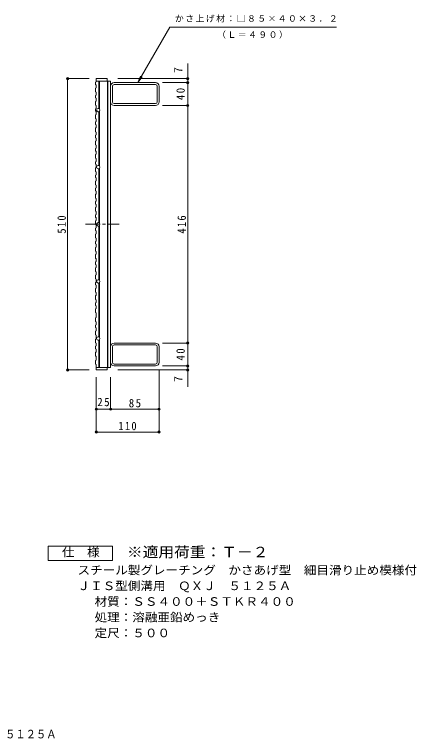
# Model space of a CAD drawing. Units: millimetres at full size, sheet at 1:5, with parts at other scales. Extents: x -577 to 829, y -688 to 644.
# Drawn here: x 126 to 829, y -688 to 582 of the extents above; entities that cross this region are included whole.
import ezdxf
from ezdxf.enums import TextEntityAlignment as Align

# ---------------------------------------------------------------- set-up
doc = ezdxf.new("R2010")
doc.units = ezdxf.units.MM
doc.header["$LTSCALE"] = 5
doc.header["$PDMODE"] = 32
doc.header["$PDSIZE"] = 4
doc.linetypes.add('CHAIN1', pattern=[8, 5, -1, 1, -1])
for name, color, linetype, lineweight in [('1-1_1-1ﾚｲﾔ', 2, 'Continuous', 9), ('1-2_1-2ﾚｲﾔ', 3, 'Continuous', 9), ('1-4_1-4ﾚｲﾔ', 7, 'Continuous', 9), ('1-5_1-5ﾚｲﾔ', 7, 'Continuous', 9), ('D-4', 7, 'Continuous', 9), ('F-4_F-4ﾚｲﾔ', 2, 'Continuous', 9)]:
    doc.layers.add(name, color=color, linetype=linetype, lineweight=lineweight)
doc.layers.add('F-5_F-5ﾚｲﾔ', color=2, linetype='Continuous')
doc.styles.add('ＭＳ ゴシック', font='')
doc.styles.get('ＭＳ ゴシック').set_extended_font_data('MS Gothic')

msp = doc.modelspace()

# ---------------------------------------------------------------- linework, layer by layer
at = {"layer": '1-1_1-1ﾚｲﾔ'}
for p, q in [((372.519, 463.227), (300.319, 463.227)), ((372.519, 460.027), (300.319, 460.027)), ((297.119, 429.627), (297.119, 456.827)), ((375.719, 429.627), (375.719, 456.827)), ((378.919, 429.627), (378.919, 456.827)), ((300.319, 426.427), (372.519, 426.427)), ((372.519, 423.227), (300.319, 423.227)), ((297.119, 0.827), (297.119, -26.373)), ((372.519, 7.227), (300.319, 7.227)), ((300.319, 4.027), (372.519, 4.027)), ((375.719, 0.827), (375.719, -26.373)), ((378.919, 0.827), (378.919, -26.373)), ((372.519, -29.573), (300.319, -29.573)), ((372.519, -32.773), (300.319, -32.773))]:
    msp.add_line(p, q, dxfattribs=at)
for centre, radius, start, end in [((300.319, 456.827), 6.4, 90, 180), ((300.319, 456.827), 3.2, 90, 180), ((372.519, 456.827), 6.4, 0, 90), ((372.519, 456.827), 3.2, 0, 90), ((300.319, 429.627), 6.4, 180, 270), ((300.319, 429.627), 3.2, 180, 270), ((372.519, 429.627), 6.4, 270, 0), ((372.519, 429.627), 3.2, 270, 0), ((300.319, 0.827), 6.4, 90, 180), ((300.319, 0.827), 3.2, 90, 180), ((372.519, 0.827), 6.4, 0, 90), ((372.519, 0.827), 3.2, 0, 90), ((300.319, -26.373), 6.4, 180, 270), ((300.319, -26.373), 3.2, 180, 270), ((372.519, -26.373), 3.2, 270, 0), ((372.519, -26.373), 6.4, 270, 0)]:
    msp.add_arc(centre, radius, start, end, dxfattribs=at)
at = {"layer": '1-2_1-2ﾚｲﾔ'}
for p, q in [((267.419, 464.072), (268.919, 464.584)), ((268.919, 470.227), (268.919, 464.584)), ((268.919, 470.227), (287.919, 470.227)), ((268.919, 465.727), (293.919, 465.727)), ((273.419, 465.727), (273.419, 418.055)), ((274.419, 465.727), (274.419, 417.463)), ((287.919, 470.227), (287.919, 465.727)), ((288.419, 465.727), (288.419, -35.273)), ((289.419, 465.727), (289.419, -35.273)), ((293.919, 465.727), (293.919, -35.273)), ((267.419, 453.529), (268.919, 454.04)), ((268.919, 446.47), (268.919, 441.357)), ((267.419, 440.846), (268.919, 441.357)), ((267.419, 430.303), (268.919, 430.814)), ((268.919, 423.244), (268.919, 418.131)), ((267.419, 417.62), (268.919, 418.131)), ((267.419, 407.076), (268.919, 407.588)), ((273.419, 412.399), (273.419, 318.055)), ((274.419, 412.991), (274.419, 317.463)), ((267.419, 394.393), (268.919, 394.904)), ((268.919, 400.018), (268.919, 394.904)), ((267.419, 383.85), (268.919, 384.361)), ((268.919, 389.474), (268.919, 384.361)), ((267.419, 371.167), (268.919, 371.678)), ((268.919, 376.791), (268.919, 371.678)), ((267.419, 360.624), (268.919, 361.135)), ((268.919, 366.248), (268.919, 361.135)), ((267.419, 347.94), (268.919, 348.452)), ((268.919, 353.565), (268.919, 348.452)), ((267.419, 337.397), (268.919, 337.909)), ((268.919, 343.022), (268.919, 337.909)), ((267.419, 324.714), (268.919, 325.225)), ((268.919, 330.338), (268.919, 325.225)), ((268.919, 319.795), (268.919, 314.682)), ((267.419, 314.171), (268.919, 314.682)), ((268.919, 307.112), (268.919, 301.999)), ((273.419, 312.398), (273.419, 218.055)), ((274.419, 312.991), (274.419, 217.463)), ((267.419, 301.487), (268.919, 301.999)), ((268.919, 296.569), (268.919, 291.456)), ((267.419, 290.944), (268.919, 291.456)), ((268.919, 283.886), (268.919, 278.772)), ((267.419, 278.261), (268.919, 278.772)), ((267.419, 267.718), (268.919, 268.229)), ((268.919, 273.342), (268.919, 268.229)), ((267.419, 255.035), (268.919, 255.546)), ((268.919, 260.659), (268.919, 255.546)), ((267.419, 244.491), (268.919, 245.003)), ((268.919, 250.116), (268.919, 245.003)), ((267.419, 231.808), (268.919, 232.32)), ((268.919, 237.433), (268.919, 232.32)), ((267.419, 221.265), (268.919, 221.776)), ((268.919, 226.889), (268.919, 221.776)), ((267.419, 208.582), (268.919, 209.093)), ((268.919, 214.206), (268.919, 209.093)), ((268.919, 203.663), (268.919, 198.55)), ((273.419, 212.399), (273.419, 118.055)), ((274.419, 212.991), (274.419, 117.463)), ((267.419, 198.038), (268.919, 198.55)), ((268.919, 190.98), (268.919, 185.867)), ((267.419, 185.355), (268.919, 185.867)), ((268.919, 180.437), (268.919, 175.323)), ((267.419, 174.812), (268.919, 175.323)), ((268.919, 167.753), (268.919, 162.64)), ((267.419, 162.129), (268.919, 162.64)), ((268.919, 155.07), (268.919, 149.957)), ((267.419, 149.446), (268.919, 149.957)), ((268.919, 144.527), (268.919, 139.414)), ((267.419, 138.903), (268.919, 139.414)), ((267.419, 126.219), (268.919, 126.731)), ((268.919, 119.161), (268.919, 114.048)), ((267.419, 113.536), (268.919, 114.048)), ((267.419, 102.993), (268.919, 103.504)), ((268.919, 108.618), (268.919, 103.504)), ((273.419, 112.398), (273.419, 18.055)), ((274.419, 112.991), (274.419, 17.463)), ((267.419, 90.31), (268.919, 90.821)), ((267.419, 77.627), (268.919, 78.138)), ((268.919, 83.251), (268.919, 78.138)), ((267.419, 67.083), (268.919, 67.595)), ((268.919, 72.708), (268.919, 67.595)), ((267.419, 51.586), (268.919, 52.097)), ((267.419, 38.902), (268.919, 39.414)), ((268.919, 44.527), (268.919, 39.414)), ((267.419, 28.359), (268.919, 28.871)), ((267.419, 28.359), (267.419, 21.812)), ((268.919, 33.984), (268.919, 28.871)), ((267.419, 21.812), (268.919, 21.301)), ((267.419, 14.348), (268.919, 14.859)), ((268.919, 21.301), (268.919, 14.727)), ((274.419, 12.991), (274.419, -35.273)), ((267.419, 1.665), (268.919, 2.176)), ((268.919, 7.289), (268.919, 2.176)), ((273.419, 12.399), (273.419, -35.273)), ((267.419, -8.878), (268.919, -8.367)), ((268.919, -3.254), (268.919, -8.367)), ((267.419, -23.124), (268.919, -22.613)), ((268.919, -21.05), (268.919, -22.511)), ((268.919, -22.511), (268.919, -22.613)), ((268.919, -35.273), (293.919, -35.273)), ((268.919, -39.773), (268.919, -35.296)), ((287.919, -35.273), (287.919, -39.773)), ((268.919, -39.773), (287.919, -39.773))]:
    msp.add_line(p, q, dxfattribs=at)
at = {"layer": '1-2_1-2ﾚｲﾔ', "linetype": 'CHAIN1'}
msp.add_line((249.949, 215.227), (308.921, 215.227), dxfattribs=at)
at = {"layer": '1-2_1-2ﾚｲﾔ'}
for points in [[(267.419, 464.072), (267.419, 459.665), (268.919, 459.154), (268.919, 454.04)], [(267.419, 453.529), (267.419, 446.982), (268.919, 446.47)], [(267.419, 440.846), (267.419, 436.439), (268.919, 435.927), (268.919, 430.814)], [(267.419, 430.303), (267.419, 423.755), (268.919, 423.244)], [(267.419, 417.62), (267.419, 413.212), (268.919, 412.701), (268.919, 407.588)], [(267.419, 407.076), (267.419, 400.529), (268.919, 400.018)], [(267.419, 394.393), (267.419, 389.986), (268.919, 389.474)], [(267.419, 383.85), (267.419, 377.303), (268.919, 376.791)], [(267.419, 371.167), (267.419, 366.759), (268.919, 366.248)], [(267.419, 360.624), (267.419, 354.076), (268.919, 353.565)], [(267.419, 347.94), (267.419, 343.533), (268.919, 343.022)], [(267.419, 337.397), (267.419, 330.85), (268.919, 330.338)], [(267.419, 324.714), (267.419, 320.307), (268.919, 319.795)], [(267.419, 314.171), (267.419, 307.623), (268.919, 307.112)], [(267.419, 301.487), (267.419, 297.08), (268.919, 296.569)], [(267.419, 290.944), (267.419, 284.397), (268.919, 283.886)], [(267.419, 278.261), (267.419, 273.854), (268.919, 273.342)], [(267.419, 267.718), (267.419, 261.17), (268.919, 260.659)], [(267.419, 255.035), (267.419, 250.627), (268.919, 250.116)], [(267.419, 244.491), (267.419, 237.944), (268.919, 237.433)], [(267.419, 231.808), (267.419, 227.401), (268.919, 226.889)], [(267.419, 221.265), (267.419, 214.718), (268.919, 214.206)], [(267.419, 208.582), (267.419, 204.174), (268.919, 203.663)], [(267.419, 198.038), (267.419, 191.491), (268.919, 190.98)], [(267.419, 185.355), (267.419, 180.948), (268.919, 180.437)], [(267.419, 174.812), (267.419, 168.265), (268.919, 167.753)], [(267.419, 162.129), (267.419, 155.582), (268.919, 155.07)], [(267.419, 149.446), (267.419, 145.038), (268.919, 144.527)], [(267.419, 138.903), (267.419, 132.355), (268.919, 131.844), (268.919, 126.731)], [(267.419, 126.219), (267.419, 119.672), (268.919, 119.161)], [(267.419, 113.536), (267.419, 109.129), (268.919, 108.618)], [(267.419, 102.993), (267.419, 96.446), (268.919, 95.934), (268.919, 90.821)], [(267.419, 90.31), (267.419, 83.763), (268.919, 83.251)], [(267.419, 77.627), (267.419, 73.219), (268.919, 72.708)], [(267.419, 67.083), (267.419, 60.536), (268.919, 60.025), (268.919, 52.097)], [(267.419, 51.586), (267.419, 45.038), (268.919, 44.527)], [(267.419, 38.902), (267.419, 34.495), (268.919, 33.984)], [(267.419, 14.348), (267.419, 7.801), (268.919, 7.289)], [(267.419, 1.665), (267.419, -2.743), (268.919, -3.254)], [(267.419, -8.878), (267.419, -15.426), (268.919, -15.937), (268.919, -21.05)], [(267.419, -23.124), (267.419, -29.672), (268.919, -30.183), (268.919, -35.296)]]:
    msp.add_lwpolyline(points, dxfattribs=at)
for centre in [(272.419, 415.227), (272.419, 315.227), (272.419, 215.227), (272.419, 115.227), (272.419, 15.227)]:
    msp.add_circle(centre, 3, dxfattribs=at)
at = {"layer": '1-4_1-4ﾚｲﾔ'}
for p, q in [((428.919, -69.199), (428.919, 496.503)), ((256.419, 470.227), (217.419, 470.227)), ((218.919, -39.773), (218.919, 470.227)), ((306.419, 470.227), (430.419, 470.227)), ((385.019, 463.227), (430.419, 463.227)), ((385.019, 423.227), (430.419, 423.227)), ((385.019, 7.227), (430.419, 7.227)), ((385.019, -32.773), (430.419, -32.773)), ((256.419, -39.773), (217.419, -39.773)), ((306.419, -39.773), (430.419, -39.773)), ((378.919, -38.873), (378.919, -149.921)), ((268.919, -52.273), (268.919, -149.921)), ((293.919, -52.273), (293.919, -109.921)), ((268.919, -108.421), (378.919, -108.421))]:
    msp.add_line(p, q, dxfattribs=at)
for p in [(218.919, 470.227), (428.919, 470.227), (428.919, 463.227), (428.919, 423.227), (428.919, 7.227), (218.919, -39.773), (428.919, -32.773), (428.919, -39.773), (268.919, -108.421), (293.919, -108.421), (378.919, -108.421)]:
    msp.add_point(p, dxfattribs=at)
at = {"layer": '1-5_1-5ﾚｲﾔ'}
for q in [(346.202, 474.776), (349.029, 473.144)]:
    msp.add_line((341.419, 463.227), q, dxfattribs=at)
msp.add_lwpolyline([(341.419, 463.227), (397.422, 560.227), (689.296, 560.227)], dxfattribs=at)
at = {"layer": 'D-4'}
msp.add_line((268.919, -148.421), (378.919, -148.421), dxfattribs=at)
for p in [(268.919, -148.421), (378.919, -148.421)]:
    msp.add_point(p, dxfattribs=at)
at = {"layer": 'F-4_F-4ﾚｲﾔ'}
msp.add_lwpolyline([(185.118, -373.173), (185.118, -348.173), (297.618, -348.173), (297.618, -373.173)], close=True, dxfattribs=at)

# ---------------------------------------------------------------- texts
at = {"layer": '1-4_1-4ﾚｲﾔ', "color": 2, "style": 'ＭＳ ゴシック'}
for p in [(423.919, 480.233), (423.919, -60.664)]:
    msp.add_text('7', height=14.66, rotation=90, dxfattribs=at).set_placement(p, align=Align.BOTTOM_LEFT)
at = {"layer": '1-4_1-4ﾚｲﾔ', "color": 2, "char_height": 14.66, "attachment_point": 7, "rotation": 90, "style": 'ＭＳ ゴシック'}
for s, insert in [('\\T1.27;\\W0.95;40', (423.919, 432.602)), ('\\T1.27;\\W0.9;510', (215.919, 198.977)), ('\\T1.27;\\W0.9;416', (425.919, 198.977)), ('\\T1.27;\\W0.95;40', (423.919, -23.398))]:
    msp.add_mtext(s, dxfattribs=dict(at, insert=insert))
at = {"layer": '1-4_1-4ﾚｲﾔ', "color": 2, "char_height": 14.66, "attachment_point": 7, "style": 'ＭＳ ゴシック'}
for s, insert in [('\\T1.27;\\W0.95;25', (270.794, -103.421)), ('\\T1.27;\\W0.95;85', (325.794, -105.421))]:
    msp.add_mtext(s, dxfattribs=dict(at, insert=insert))
at = {"layer": '1-5_1-5ﾚｲﾔ', "char_height": 11, "attachment_point": 7, "style": 'ＭＳ ゴシック'}
for s, insert in [('\\T1.17;かさ上げ材：□８５×４０×３．２', (406.608, 568.701)), ('\\T1.17;（Ｌ＝４９０）', (480.426, 540.154))]:
    msp.add_mtext(s, dxfattribs=dict(at, insert=insert))
at = {"layer": 'D-4', "color": 2, "insert": (307.669, -145.421), "char_height": 14.66, "attachment_point": 7, "style": 'ＭＳ ゴシック'}
msp.add_mtext('\\T1.27;\\W0.9;110', dxfattribs=at)
at = {"layer": 'F-4_F-4ﾚｲﾔ', "style": 'ＭＳ ゴシック', "width": 1.1}
for s, p in [('仕\u3000様', (208.868, -370.673)), ('スチール製グレーチング\u3000かさあげ型\u3000細目滑り止め模様付', (236.162, -402.133)), ('ＪＩＳ型側溝用\u3000ＱＸＪ\u3000５１２５Ａ', (236.162, -429.634)), ('材質：ＳＳ４００＋ＳＴＫＲ４００', (266.019, -457.132)), ('処理：溶融亜鉛めっき', (266.019, -484.633)), ('定尺：５００', (266.019, -512.134))]:
    msp.add_text(s, height=14.66, dxfattribs=at).set_placement(p, align=Align.BOTTOM_LEFT)
at = {"layer": 'F-5_F-5ﾚｲﾔ', "color": 3, "style": 'ＭＳ ゴシック', "width": 1.1}
msp.add_text('※適用荷重：Ｔ－２', height=18.33, dxfattribs=at).set_placement((322.618, -373.173), align=Align.BOTTOM_LEFT)
at = {"layer": 'F-5_F-5ﾚｲﾔ', "style": 'ＭＳ ゴシック', "width": 0.9}
msp.add_text('ＪＩＳ型側溝用\u3000\u3000ＱＸＪ\u3000５１２５Ａ', height=14.66, dxfattribs=at).set_placement((-124.451, -689.209), align=Align.BOTTOM_LEFT)

doc.saveas('drawing.dxf')
